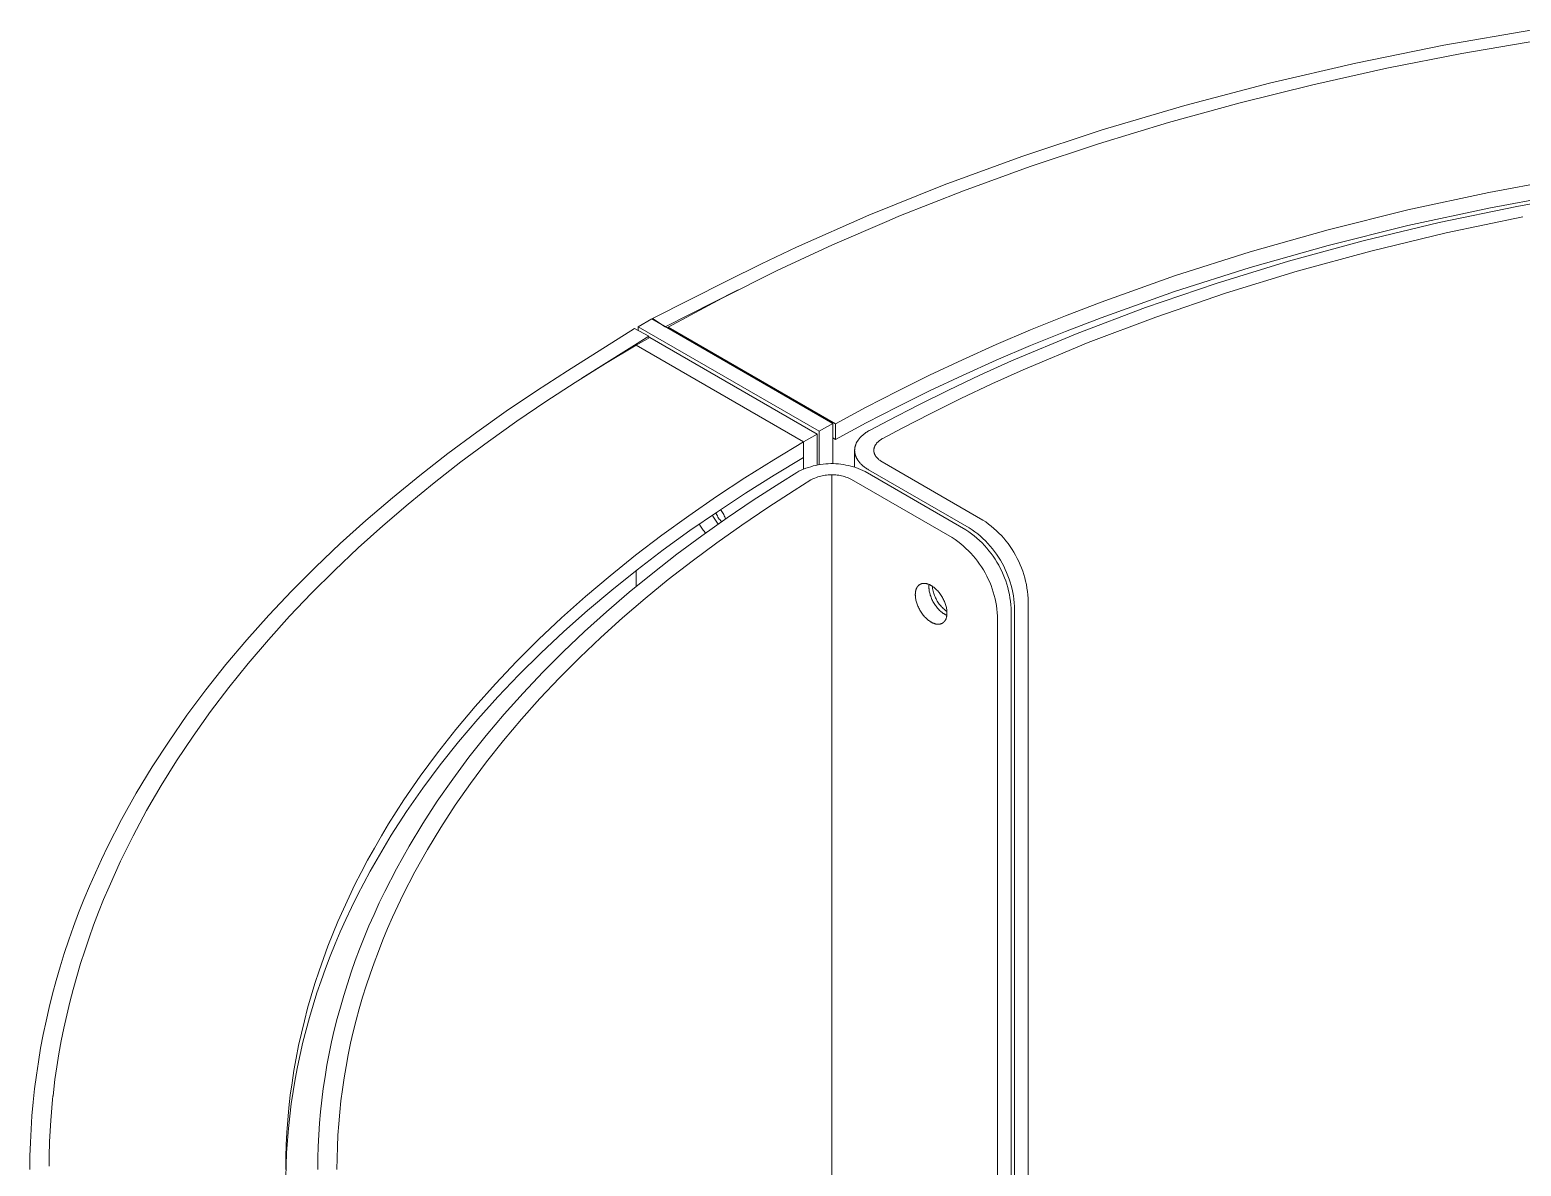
# Model space of a CAD drawing. Header units: inches. Extents: x -0.2 to 94.2, y 2.6 to 69.8.
# Drawn here: x 66.46 to 75.64, y 34.2 to 41.2 of the extents above; entities that cross this region are included whole.
import ezdxf

# ---------------------------------------------------------------- set-up
doc = ezdxf.new("R2010")
doc.units = ezdxf.units.IN
doc.layers.add('ZANO_R', color=7, linetype='Continuous', lineweight=0)

msp = doc.modelspace()

# ---------------------------------------------------------------- linework, layer by layer
at = {"layer": 'ZANO_R'}
for p, q in [((75.70925, 41.19525), (75.16108, 41.10019)), ((75.27333, 41.04941), (75.74013, 41.12943)), ((75.16108, 41.10019), (74.62041, 40.99074)), ((74.81161, 40.9588), (75.27333, 41.04941)), ((74.62041, 40.99074), (74.08892, 40.86721)), ((74.35605, 40.85777), (74.81161, 40.9588)), ((74.08892, 40.86721), (73.56823, 40.73001)), ((73.9077, 40.74653), (74.35605, 40.85777)), ((73.56823, 40.73001), (73.05991, 40.57961)), ((73.46757, 40.62537), (73.9077, 40.74653)), ((73.05991, 40.57961), (72.56544, 40.4166)), ((73.03665, 40.49458), (73.46757, 40.62537)), ((72.61587, 40.35453), (73.03665, 40.49458)), ((72.56544, 40.4166), (72.08616, 40.24159)), ((72.20609, 40.20561), (72.61587, 40.35453)), ((72.08616, 40.24159), (71.62335, 40.0553)), ((71.80813, 40.04824), (72.20609, 40.20561)), ((75.43988, 40.19511), (75.94777, 40.28912)), ((74.93988, 40.08689), (75.43988, 40.19511)), ((75.94777, 40.19268), (75.43988, 40.09867)), ((76.09581, 40.19553), (75.61147, 40.10886)), ((71.62335, 40.0553), (71.17812, 39.85847)), ((71.40065, 39.87329), (71.74742, 40.02306)), ((71.74742, 40.02306), (71.80813, 40.04824)), ((74.44955, 39.96483), (74.93988, 40.08689)), ((75.43988, 40.09867), (74.93988, 39.99046)), ((75.61147, 40.10886), (75.13418, 40.00907)), ((75.17698, 39.94551), (75.64907, 40.04421)), ((73.97058, 39.82936), (74.44955, 39.96483)), ((74.93988, 39.99046), (74.44955, 39.86839)), ((75.13418, 40.00907), (74.6655, 39.89647)), ((74.71342, 39.83414), (75.17698, 39.94551)), ((71.17812, 39.85847), (70.96241, 39.75635)), ((71.05825, 39.71375), (71.40065, 39.87329)), ((74.44955, 39.86839), (73.97058, 39.73293)), ((74.6655, 39.89647), (74.20699, 39.77145)), ((74.25991, 39.71049), (74.71342, 39.83414)), ((70.96241, 39.75635), (70.75146, 39.65189)), ((73.5046, 39.68104), (73.97058, 39.82936)), ((74.20699, 39.77145), (73.76008, 39.6345)), ((70.29266, 39.41959), (70.75146, 39.65189)), ((70.72051, 39.54459), (71.05825, 39.71375)), ((73.05312, 39.5205), (73.5046, 39.68104)), ((73.97058, 39.73293), (73.5046, 39.58461)), ((73.81788, 39.57503), (74.25991, 39.71049)), ((70.37054, 39.36832), (70.81937, 39.59558)), ((73.5046, 39.58461), (73.05312, 39.42406)), ((73.76008, 39.6345), (73.32615, 39.48614)), ((73.38868, 39.42829), (73.81788, 39.57503)), ((70.3877, 39.36593), (70.72051, 39.54459)), ((72.83326, 39.43586), (73.05312, 39.5205)), ((73.32615, 39.48614), (72.90646, 39.327)), ((70.20368, 39.36822), (70.2872, 39.41644)), ((70.2872, 39.41644), (71.40076, 38.77352)), ((70.29266, 39.41959), (70.37054, 39.36832)), ((70.29266, 39.41328), (70.29266, 39.41959)), ((72.61753, 39.34844), (72.83326, 39.43586)), ((73.05312, 39.42406), (72.83326, 39.33942)), ((72.97357, 39.27089), (73.38868, 39.42829)), ((70.18192, 39.35703), (69.76964, 39.09727)), ((69.85768, 39.05181), (70.269, 39.31096)), ((70.269, 39.31096), (70.18192, 39.35703)), ((70.27502, 39.30241), (70.19151, 39.25419)), ((70.20368, 39.36822), (70.20368, 39.34552)), ((71.31724, 38.7253), (70.20368, 39.36822)), ((70.269, 39.29893), (70.269, 39.31096)), ((71.30507, 38.70771), (70.27502, 39.30241)), ((70.3877, 39.36593), (71.41792, 38.77113)), ((70.3877, 39.35841), (70.3877, 39.36593)), ((72.40609, 39.25833), (72.61753, 39.34844)), ((72.90646, 39.327), (72.50217, 39.15775)), ((72.83326, 39.33942), (72.61753, 39.252)), ((70.0024, 39.14142), (70.19161, 39.25413)), ((70.19151, 39.25419), (70.19151, 39.25407)), ((71.22155, 38.65949), (70.19151, 39.25419)), ((72.19909, 39.16563), (72.40609, 39.25833)), ((72.61753, 39.252), (72.40609, 39.16189)), ((72.57369, 39.10348), (72.97357, 39.27089)), ((69.81674, 39.02589), (70.0024, 39.14142)), ((71.99665, 39.07045), (72.19909, 39.16563)), ((72.40609, 39.16189), (72.19909, 39.06919)), ((72.50217, 39.15775), (72.30612, 39.06955)), ((72.37978, 39.01625), (72.57369, 39.10348)), ((69.57885, 38.97428), (69.76964, 39.09727)), ((69.63482, 38.90758), (69.81674, 39.02589)), ((71.7989, 38.9729), (71.99665, 39.07045)), ((72.19909, 39.06919), (71.99665, 38.97401)), ((72.30612, 39.06955), (72.11429, 38.9791)), ((72.19004, 38.92678), (72.37978, 39.01625)), ((69.3922, 38.84832), (69.57885, 38.97428)), ((71.60595, 38.87309), (71.7989, 38.9729)), ((71.99665, 38.97401), (71.7989, 38.87646)), ((72.11429, 38.9791), (71.92679, 38.88649)), ((72.00459, 38.83519), (72.19004, 38.92678)), ((69.2099, 38.71944), (69.3922, 38.84832)), ((69.45681, 38.78656), (69.63482, 38.90758)), ((71.41792, 38.77113), (71.60595, 38.87309)), ((71.7989, 38.87646), (71.60595, 38.77665)), ((71.92679, 38.88649), (71.74373, 38.79183)), ((71.82352, 38.74155), (72.00459, 38.83519)), ((69.28289, 38.66288), (69.45681, 38.78656)), ((71.40076, 38.77352), (71.31724, 38.7253)), ((71.40076, 38.77352), (71.40076, 38.52613)), ((71.60595, 38.77665), (71.41792, 38.67469)), ((71.41792, 38.67469), (71.41792, 38.77113)), ((71.6305, 38.73193), (71.74373, 38.79183)), ((71.71029, 38.68165), (71.82352, 38.74155)), ((69.03214, 38.58773), (69.2099, 38.71944)), ((69.11322, 38.53662), (69.28289, 38.66288)), ((71.03924, 38.55041), (71.22166, 38.65943)), ((71.30507, 38.70771), (71.22155, 38.65949)), ((71.22166, 38.65943), (71.22155, 38.65949)), ((71.22166, 38.65943), (71.22166, 38.56299)), ((71.30507, 38.51807), (71.30507, 38.70771)), ((71.31724, 38.52016), (71.31724, 38.7253)), ((71.40076, 38.6846), (71.41792, 38.67469)), ((71.54158, 38.64071), (71.54089, 38.63863)), ((71.54232, 38.64279), (71.54158, 38.64071)), ((71.54311, 38.64487), (71.54232, 38.64279)), ((71.54394, 38.64695), (71.54311, 38.64487)), ((71.54482, 38.64902), (71.54394, 38.64695)), ((71.54575, 38.65109), (71.54482, 38.64902)), ((71.54672, 38.65315), (71.54575, 38.65109)), ((71.54774, 38.6552), (71.54672, 38.65315)), ((71.5488, 38.65725), (71.54774, 38.6552)), ((71.54991, 38.6593), (71.5488, 38.65725)), ((71.55107, 38.66134), (71.54991, 38.6593)), ((71.55227, 38.66337), (71.55107, 38.66134)), ((71.55352, 38.66539), (71.55227, 38.66337)), ((71.55482, 38.6674), (71.55352, 38.66539)), ((71.55616, 38.66941), (71.55482, 38.6674)), ((71.55897, 38.67339), (71.55616, 38.66941)), ((71.56195, 38.67733), (71.55897, 38.67339)), ((71.56512, 38.68123), (71.56195, 38.67733)), ((71.56845, 38.68507), (71.56512, 38.68123)), ((71.57195, 38.68886), (71.56845, 38.68507)), ((71.57561, 38.6926), (71.57195, 38.68886)), ((71.57943, 38.69628), (71.57561, 38.6926)), ((71.5834, 38.69989), (71.57943, 38.69628)), ((71.58753, 38.70344), (71.5834, 38.69989)), ((71.5918, 38.70691), (71.58753, 38.70344)), ((71.5962, 38.71032), (71.5918, 38.70691)), ((71.60075, 38.71365), (71.5962, 38.71032)), ((71.60542, 38.7169), (71.60075, 38.71365)), ((71.61021, 38.72007), (71.60542, 38.7169)), ((71.61512, 38.72316), (71.61021, 38.72007)), ((71.62015, 38.72617), (71.61512, 38.72316)), ((71.62527, 38.72909), (71.62015, 38.72617)), ((71.6305, 38.73193), (71.62527, 38.72909)), ((71.66307, 38.63968), (71.66378, 38.64089)), ((71.66378, 38.64089), (71.66452, 38.64209)), ((71.66452, 38.64209), (71.66529, 38.64329)), ((71.66529, 38.64329), (71.66609, 38.64448)), ((71.66609, 38.64448), (71.66776, 38.64685)), ((71.66776, 38.64685), (71.66954, 38.64919)), ((71.66954, 38.64919), (71.67142, 38.6515)), ((71.67142, 38.6515), (71.6734, 38.65379)), ((71.6734, 38.65379), (71.67548, 38.65605)), ((71.67548, 38.65605), (71.67766, 38.65827)), ((71.67766, 38.65827), (71.67993, 38.66045)), ((71.67993, 38.66045), (71.68229, 38.6626)), ((71.68229, 38.6626), (71.68474, 38.66471)), ((71.68474, 38.66471), (71.68728, 38.66678)), ((71.68728, 38.66678), (71.6899, 38.6688)), ((71.6899, 38.6688), (71.6926, 38.67078)), ((71.6926, 38.67078), (71.69538, 38.67272)), ((71.69538, 38.67272), (71.69823, 38.6746)), ((71.69823, 38.6746), (71.70115, 38.67644)), ((71.70115, 38.67644), (71.70414, 38.67823)), ((71.70414, 38.67823), (71.70719, 38.67996)), ((71.70719, 38.67996), (71.71029, 38.68165)), ((68.85912, 38.45326), (69.03214, 38.58773)), ((70.86059, 38.43841), (71.03924, 38.55041)), ((71.22166, 38.56299), (71.04104, 38.45507)), ((71.22155, 38.49337), (71.22155, 38.56292)), ((71.536, 38.60951), (71.53599, 38.60744)), ((71.53599, 38.60744), (71.53602, 38.60537)), ((71.53599, 38.60537), (71.53599, 38.50497)), ((71.53605, 38.61158), (71.536, 38.60951)), ((71.53602, 38.60537), (71.5361, 38.60328)), ((71.53616, 38.61365), (71.53605, 38.61158)), ((71.5361, 38.60328), (71.53622, 38.6012)), ((71.5363, 38.61572), (71.53616, 38.61365)), ((71.53622, 38.6012), (71.53638, 38.59911)), ((71.53649, 38.61779), (71.5363, 38.61572)), ((71.53638, 38.59911), (71.5366, 38.59702)), ((71.53672, 38.61987), (71.53649, 38.61779)), ((71.5366, 38.59702), (71.53686, 38.59493)), ((71.537, 38.62195), (71.53672, 38.61987)), ((71.53686, 38.59493), (71.53716, 38.59283)), ((71.53733, 38.62403), (71.537, 38.62195)), ((71.53716, 38.59283), (71.53751, 38.59073)), ((71.5377, 38.62612), (71.53733, 38.62403)), ((71.53751, 38.59073), (71.53791, 38.58863)), ((71.53811, 38.6282), (71.5377, 38.62612)), ((71.53791, 38.58863), (71.53835, 38.58653)), ((71.53857, 38.63029), (71.53811, 38.6282)), ((71.53835, 38.58653), (71.53884, 38.58444)), ((71.53908, 38.63237), (71.53857, 38.63029)), ((71.53884, 38.58444), (71.53937, 38.58234)), ((71.53964, 38.63446), (71.53908, 38.63237)), ((71.53937, 38.58234), (71.53996, 38.58024)), ((71.54024, 38.63655), (71.53964, 38.63446)), ((71.53996, 38.58024), (71.54058, 38.57814)), ((71.54089, 38.63863), (71.54024, 38.63655)), ((71.54058, 38.57814), (71.54126, 38.57605)), ((71.54126, 38.57605), (71.54198, 38.57396)), ((71.54198, 38.57396), (71.54275, 38.57187)), ((71.54275, 38.57187), (71.54357, 38.56979)), ((71.54357, 38.56979), (71.54443, 38.56771)), ((71.54443, 38.56771), (71.54534, 38.56563)), ((71.54534, 38.56563), (71.5463, 38.56356)), ((71.5463, 38.56356), (71.5473, 38.56149)), ((71.5473, 38.56149), (71.54835, 38.55944)), ((71.54835, 38.55944), (71.54944, 38.55738)), ((71.54944, 38.55738), (71.55058, 38.55534)), ((71.55058, 38.55534), (71.55177, 38.5533)), ((71.55177, 38.5533), (71.553, 38.55127)), ((71.553, 38.55127), (71.55428, 38.54925)), ((71.55428, 38.54925), (71.5556, 38.54724)), ((71.6541, 38.60886), (71.65414, 38.61009)), ((71.6541, 38.60763), (71.6541, 38.60886)), ((71.65412, 38.6064), (71.6541, 38.60763)), ((71.65416, 38.60516), (71.65412, 38.6064)), ((71.65414, 38.61009), (71.6542, 38.61132)), ((71.65423, 38.60392), (71.65416, 38.60516)), ((71.6542, 38.61132), (71.65428, 38.61255)), ((71.65433, 38.60268), (71.65423, 38.60392)), ((71.65428, 38.61255), (71.6544, 38.61379)), ((71.65446, 38.60144), (71.65433, 38.60268)), ((71.6544, 38.61379), (71.65453, 38.61502)), ((71.65461, 38.60019), (71.65446, 38.60144)), ((71.65453, 38.61502), (71.6547, 38.61626)), ((71.65479, 38.59894), (71.65461, 38.60019)), ((71.6547, 38.61626), (71.65489, 38.6175)), ((71.655, 38.5977), (71.65479, 38.59894)), ((71.65489, 38.6175), (71.65511, 38.61874)), ((71.65524, 38.59645), (71.655, 38.5977)), ((71.65511, 38.61874), (71.65536, 38.61998)), ((71.6555, 38.5952), (71.65524, 38.59645)), ((71.65536, 38.61998), (71.65564, 38.62122)), ((71.65579, 38.59395), (71.6555, 38.5952)), ((71.65564, 38.62122), (71.65594, 38.62246)), ((71.65611, 38.59271), (71.65579, 38.59395)), ((71.65594, 38.62246), (71.65627, 38.6237)), ((71.65646, 38.59146), (71.65611, 38.59271)), ((71.65627, 38.6237), (71.65663, 38.62494)), ((71.65683, 38.59021), (71.65646, 38.59146)), ((71.65663, 38.62494), (71.65701, 38.62618)), ((71.65723, 38.58897), (71.65683, 38.59021)), ((71.65701, 38.62618), (71.65742, 38.62742)), ((71.65766, 38.58772), (71.65723, 38.58897)), ((71.65742, 38.62742), (71.65786, 38.62865)), ((71.65812, 38.58648), (71.65766, 38.58772)), ((71.65786, 38.62865), (71.65833, 38.62989)), ((71.65861, 38.58524), (71.65812, 38.58648)), ((71.65833, 38.62989), (71.65883, 38.63112)), ((71.65912, 38.58401), (71.65861, 38.58524)), ((71.65883, 38.63112), (71.65935, 38.63235)), ((71.65966, 38.58277), (71.65912, 38.58401)), ((71.65935, 38.63235), (71.6599, 38.63358)), ((71.66023, 38.58154), (71.65966, 38.58277)), ((71.6599, 38.63358), (71.66048, 38.63481)), ((71.66082, 38.58031), (71.66023, 38.58154)), ((71.66048, 38.63481), (71.66108, 38.63603)), ((71.66145, 38.57909), (71.66082, 38.58031)), ((71.66108, 38.63603), (71.66172, 38.63725)), ((71.6621, 38.57787), (71.66145, 38.57909)), ((71.66172, 38.63725), (71.66238, 38.63847)), ((71.66278, 38.57665), (71.6621, 38.57787)), ((71.66238, 38.63847), (71.66307, 38.63968)), ((71.66348, 38.57544), (71.66278, 38.57665)), ((71.66421, 38.57423), (71.66348, 38.57544)), ((71.66497, 38.57303), (71.66421, 38.57423)), ((71.66576, 38.57184), (71.66497, 38.57303)), ((71.66657, 38.57065), (71.66576, 38.57184)), ((71.66827, 38.56829), (71.66657, 38.57065)), ((71.67008, 38.56595), (71.66827, 38.56829)), ((71.67199, 38.56365), (71.67008, 38.56595)), ((71.67399, 38.56137), (71.67199, 38.56365)), ((71.6761, 38.55913), (71.67399, 38.56137)), ((71.6783, 38.55693), (71.6761, 38.55913)), ((71.68059, 38.55476), (71.6783, 38.55693)), ((71.68297, 38.55263), (71.68059, 38.55476)), ((71.68543, 38.55054), (71.68297, 38.55263)), ((71.68798, 38.54849), (71.68543, 38.55054)), ((68.94797, 38.40784), (69.11322, 38.53662)), ((71.17961, 38.4716), (71.07585, 38.40623)), ((71.17961, 38.4716), (71.19348, 38.47881)), ((71.19348, 38.47881), (71.20759, 38.48553)), ((71.20759, 38.48553), (71.22193, 38.49176)), ((71.22193, 38.49176), (71.23647, 38.49749)), ((71.23647, 38.49749), (71.25121, 38.50271)), ((71.25121, 38.50271), (71.26611, 38.50742)), ((71.26611, 38.50742), (71.28117, 38.51162)), ((71.28117, 38.51162), (71.29636, 38.51529)), ((71.29636, 38.51529), (71.31167, 38.51844)), ((71.31167, 38.51844), (71.32709, 38.52105)), ((71.32709, 38.52105), (71.34258, 38.52313)), ((71.34258, 38.52313), (71.35813, 38.52468)), ((71.35813, 38.52468), (71.37373, 38.52568)), ((71.37284, 38.45709), (71.36359, 38.45617)), ((71.38211, 38.45769), (71.37284, 38.45709)), ((71.37373, 38.52568), (71.38936, 38.52615)), ((71.3914, 38.45797), (71.38211, 38.45769)), ((71.38936, 38.52615), (71.40499, 38.52608)), ((71.4007, 38.45792), (71.3914, 38.45797)), ((71.40999, 38.45756), (71.4007, 38.45792)), ((71.40499, 38.52608), (71.42061, 38.52546)), ((71.41925, 38.45687), (71.40999, 38.45756)), ((71.42061, 38.52546), (71.4362, 38.52431)), ((71.4362, 38.52431), (71.45174, 38.52262)), ((71.45174, 38.52262), (71.46721, 38.5204)), ((71.46721, 38.5204), (71.4826, 38.51764)), ((71.4826, 38.51764), (71.49788, 38.51435)), ((71.49788, 38.51435), (71.51304, 38.51053)), ((71.51304, 38.51053), (71.52805, 38.5062)), ((71.52805, 38.5062), (71.54291, 38.50135)), ((71.54291, 38.50135), (71.5576, 38.49599)), ((71.5556, 38.54724), (71.55696, 38.54524)), ((71.55696, 38.54524), (71.55983, 38.54127)), ((71.5576, 38.49599), (71.57209, 38.49012)), ((71.55983, 38.54127), (71.56286, 38.53734)), ((71.56286, 38.53734), (71.56607, 38.53347)), ((71.56607, 38.53347), (71.56945, 38.52964)), ((71.56945, 38.52964), (71.57299, 38.52587)), ((71.57209, 38.49012), (71.58636, 38.48376)), ((71.57299, 38.52587), (71.57668, 38.52216)), ((71.57668, 38.52216), (71.58054, 38.51852)), ((71.58054, 38.51852), (71.58454, 38.51493)), ((71.58454, 38.51493), (71.58869, 38.51142)), ((71.58636, 38.48376), (71.60041, 38.4769)), ((71.58869, 38.51142), (71.59297, 38.50798)), ((71.59297, 38.50798), (71.5974, 38.50461)), ((71.5974, 38.50461), (71.60195, 38.50132)), ((71.60041, 38.4769), (72.22039, 38.11896)), ((71.60195, 38.50132), (71.60662, 38.49811)), ((71.60662, 38.49811), (71.61141, 38.49498)), ((71.61141, 38.49498), (71.61631, 38.49193)), ((71.61631, 38.49193), (71.62132, 38.48897)), ((72.24129, 38.13103), (71.62132, 38.48897)), ((71.69061, 38.54649), (71.68798, 38.54849)), ((71.69332, 38.54453), (71.69061, 38.54649)), ((71.69609, 38.54263), (71.69332, 38.54453)), ((71.69894, 38.54076), (71.69609, 38.54263)), ((71.70186, 38.53895), (71.69894, 38.54076)), ((71.70483, 38.53719), (71.70186, 38.53895)), ((71.70483, 38.53719), (72.32481, 38.17925)), ((68.69102, 38.31612), (68.85912, 38.45326)), ((68.78731, 38.27662), (68.94797, 38.40784)), ((70.68592, 38.32349), (70.86059, 38.43841)), ((71.04104, 38.45507), (70.86411, 38.34423)), ((70.91189, 38.30054), (71.07585, 38.40623)), ((71.16293, 38.36016), (71.26669, 38.42553)), ((71.27494, 38.42982), (71.26669, 38.42553)), ((71.28333, 38.43381), (71.27494, 38.42982)), ((71.29185, 38.43752), (71.28333, 38.43381)), ((71.3005, 38.44092), (71.29185, 38.43752)), ((71.30926, 38.44403), (71.3005, 38.44092)), ((71.31812, 38.44683), (71.30926, 38.44403)), ((71.32708, 38.44933), (71.31812, 38.44683)), ((71.33611, 38.45151), (71.32708, 38.44933)), ((71.34521, 38.45338), (71.33611, 38.45151)), ((71.35438, 38.45493), (71.34521, 38.45338)), ((71.36359, 38.45617), (71.35438, 38.45493)), ((71.42849, 38.45587), (71.41925, 38.45687)), ((71.43769, 38.45455), (71.42849, 38.45587)), ((71.44684, 38.45291), (71.43769, 38.45455)), ((71.45593, 38.45095), (71.44684, 38.45291)), ((71.46494, 38.44868), (71.45593, 38.45095)), ((71.47387, 38.4461), (71.46494, 38.44868)), ((71.48271, 38.44322), (71.47387, 38.4461)), ((71.49144, 38.44003), (71.48271, 38.44322)), ((71.50005, 38.43654), (71.49144, 38.44003)), ((71.50854, 38.43276), (71.50005, 38.43654)), ((71.5169, 38.42869), (71.50854, 38.43276)), ((72.13687, 38.07075), (71.5169, 38.42869)), ((68.52801, 38.17638), (68.69102, 38.31612)), ((68.63139, 38.14304), (68.78731, 38.27662)), ((70.51544, 38.20573), (70.68592, 38.32349)), ((70.86411, 38.34423), (70.69108, 38.23053)), ((70.75149, 38.19229), (70.91189, 38.30054)), ((71.00076, 38.25562), (71.16293, 38.36016)), ((70.34933, 38.0852), (70.51544, 38.20573)), ((70.69108, 38.23053), (70.52214, 38.11404)), ((70.59482, 38.08153), (70.75149, 38.19229)), ((70.66045, 38.20982), (70.66367, 38.20315)), ((70.66367, 38.20315), (70.66709, 38.19658)), ((70.66709, 38.19658), (70.67073, 38.19013)), ((70.67073, 38.19013), (70.67456, 38.18379)), ((70.67456, 38.18379), (70.67859, 38.17758)), ((70.6842, 38.21711), (70.68105, 38.22377)), ((70.68756, 38.21055), (70.6842, 38.21711)), ((70.69112, 38.2041), (70.68756, 38.21055)), ((70.69488, 38.19777), (70.69112, 38.2041)), ((70.69884, 38.19156), (70.69488, 38.19777)), ((70.70299, 38.18547), (70.69884, 38.19156)), ((70.70732, 38.17952), (70.70299, 38.18547)), ((70.71064, 38.24366), (70.71488, 38.23766)), ((70.71488, 38.23766), (70.71893, 38.23153)), ((70.71893, 38.23153), (70.72279, 38.22528)), ((70.72279, 38.22528), (70.72645, 38.21891)), ((70.72645, 38.21891), (70.72992, 38.21243)), ((70.72992, 38.21243), (70.73318, 38.20584)), ((70.73318, 38.20584), (70.73623, 38.19916)), ((70.73623, 38.19916), (70.73907, 38.19238)), ((70.73907, 38.19238), (70.7417, 38.18552)), ((70.8421, 38.14855), (71.00076, 38.25562)), ((68.37027, 38.03416), (68.52801, 38.17638)), ((68.48036, 38.00719), (68.63139, 38.14304)), ((70.52214, 38.11404), (70.3575, 37.99483)), ((70.58375, 38.14803), (70.58025, 38.15475)), ((70.58747, 38.14144), (70.58375, 38.14803)), ((70.59141, 38.13497), (70.58747, 38.14144)), ((70.59556, 38.12863), (70.59141, 38.13497)), ((70.59991, 38.12243), (70.59556, 38.12863)), ((70.60446, 38.11638), (70.59991, 38.12243)), ((70.60921, 38.11048), (70.60446, 38.11638)), ((70.61415, 38.10474), (70.60921, 38.11048)), ((70.61927, 38.09917), (70.61415, 38.10474)), ((70.67859, 38.17758), (70.68282, 38.1715)), ((70.68282, 38.1715), (70.68724, 38.16555)), ((70.68715, 38.03901), (70.8421, 38.14855)), ((70.68724, 38.16555), (70.69184, 38.15975)), ((70.69184, 38.15975), (70.69663, 38.15409)), ((70.71185, 38.1737), (70.70732, 38.17952)), ((70.71655, 38.16803), (70.71185, 38.1737)), ((72.2381, 38.10697), (72.22039, 38.11896)), ((72.2554, 38.09436), (72.2381, 38.10697)), ((72.24129, 38.13103), (72.25901, 38.11904)), ((72.27224, 38.08117), (72.2554, 38.09436)), ((72.25901, 38.11904), (72.2763, 38.10643)), ((72.2763, 38.10643), (72.29314, 38.09323)), ((72.29314, 38.09323), (72.30952, 38.07946)), ((72.32481, 38.17925), (72.34252, 38.16726)), ((72.34252, 38.16726), (72.35982, 38.15465)), ((72.35982, 38.15465), (72.37666, 38.14145)), ((72.37666, 38.14145), (72.39303, 38.12768)), ((72.39303, 38.12768), (72.40892, 38.11334)), ((72.40892, 38.11334), (72.42429, 38.09846)), ((72.42429, 38.09846), (72.43914, 38.08305)), ((68.21797, 37.88954), (68.37027, 38.03416)), ((68.33437, 37.86916), (68.48036, 38.00719)), ((70.18781, 37.96197), (70.34933, 38.0852)), ((70.44206, 37.96835), (70.59482, 38.08153)), ((70.53606, 37.92705), (70.68715, 38.03901)), ((72.15459, 38.05875), (72.13687, 38.07075)), ((72.17188, 38.04615), (72.15459, 38.05875)), ((72.18872, 38.03295), (72.17188, 38.04615)), ((72.2051, 38.01917), (72.18872, 38.03295)), ((72.22098, 38.00483), (72.2051, 38.01917)), ((72.23636, 37.98995), (72.22098, 38.00483)), ((72.28861, 38.06739), (72.27224, 38.08117)), ((72.3045, 38.05305), (72.28861, 38.06739)), ((72.31987, 38.03817), (72.3045, 38.05305)), ((72.30952, 38.07946), (72.3254, 38.06512)), ((72.33472, 38.02277), (72.31987, 38.03817)), ((72.3254, 38.06512), (72.34078, 38.05024)), ((72.34903, 38.00685), (72.33472, 38.02277)), ((72.34078, 38.05024), (72.35563, 38.03484)), ((72.36277, 37.99045), (72.34903, 38.00685)), ((72.35563, 38.03484), (72.36993, 38.01892)), ((72.36993, 38.01892), (72.38368, 38.00252)), ((72.38368, 38.00252), (72.39684, 37.98565)), ((72.43914, 38.08305), (72.45345, 38.06714)), ((72.45345, 38.06714), (72.46719, 38.05074)), ((72.46719, 38.05074), (72.48036, 38.03387)), ((72.48036, 38.03387), (72.49293, 38.01656)), ((72.49293, 38.01656), (72.50489, 37.99881)), ((72.50489, 37.99881), (72.51623, 37.98066)), ((70.03105, 37.83613), (70.18781, 37.96197)), ((70.3575, 37.99483), (70.19733, 37.87297)), ((70.29337, 37.85278), (70.44206, 37.96835)), ((70.38899, 37.81275), (70.53606, 37.92705)), ((72.25121, 37.97455), (72.23636, 37.98995)), ((72.26551, 37.95864), (72.25121, 37.97455)), ((72.27926, 37.94223), (72.26551, 37.95864)), ((72.29242, 37.92537), (72.27926, 37.94223)), ((72.30499, 37.90805), (72.29242, 37.92537)), ((72.31695, 37.89031), (72.30499, 37.90805)), ((72.37594, 37.97358), (72.36277, 37.99045)), ((72.38851, 37.95627), (72.37594, 37.97358)), ((72.40047, 37.93853), (72.38851, 37.95627)), ((72.39684, 37.98565), (72.40941, 37.96834)), ((72.41181, 37.92038), (72.40047, 37.93853)), ((72.40941, 37.96834), (72.42137, 37.95059)), ((72.42251, 37.90185), (72.41181, 37.92038)), ((72.42137, 37.95059), (72.43271, 37.93245)), ((72.43271, 37.93245), (72.44341, 37.91392)), ((72.44341, 37.91392), (72.45346, 37.89502)), ((72.51623, 37.98066), (72.52693, 37.96213)), ((72.52693, 37.96213), (72.53697, 37.94324)), ((72.53697, 37.94324), (72.54636, 37.92401)), ((72.54636, 37.92401), (72.55507, 37.90447)), ((68.07126, 37.74263), (68.21797, 37.88954)), ((68.19355, 37.72903), (68.33437, 37.86916)), ((69.87925, 37.70778), (70.03105, 37.83613)), ((70.19733, 37.87297), (70.04182, 37.74855)), ((70.14891, 37.73492), (70.29337, 37.85278)), ((70.19151, 37.86842), (70.19151, 37.77028)), ((72.32829, 37.87216), (72.31695, 37.89031)), ((72.33899, 37.85363), (72.32829, 37.87216)), ((72.34904, 37.83474), (72.33899, 37.85363)), ((72.35842, 37.81551), (72.34904, 37.83474)), ((72.36713, 37.79596), (72.35842, 37.81551)), ((72.43255, 37.88296), (72.42251, 37.90185)), ((72.44194, 37.86373), (72.43255, 37.88296)), ((72.45065, 37.84418), (72.44194, 37.86373)), ((72.45868, 37.82435), (72.45065, 37.84418)), ((72.45346, 37.89502), (72.46284, 37.87579)), ((72.46601, 37.80424), (72.45868, 37.82435)), ((72.46284, 37.87579), (72.47155, 37.85625)), ((72.47155, 37.85625), (72.47958, 37.83641)), ((72.47958, 37.83641), (72.48691, 37.81631)), ((72.48691, 37.81631), (72.49354, 37.79597)), ((72.55507, 37.90447), (72.5631, 37.88463)), ((72.5631, 37.88463), (72.57043, 37.86453)), ((72.57043, 37.86453), (72.57706, 37.84418)), ((72.57706, 37.84418), (72.58297, 37.82362)), ((72.58297, 37.82362), (72.58817, 37.80286)), ((67.9303, 37.59355), (68.07126, 37.74263)), ((68.05804, 37.58692), (68.19355, 37.72903)), ((70.04182, 37.74855), (69.89115, 37.62165)), ((70.00882, 37.61484), (70.14891, 37.73492)), ((70.2461, 37.69618), (70.38899, 37.81275)), ((71.90945, 37.72236), (71.90952, 37.72483)), ((71.90952, 37.72483), (71.90965, 37.7273)), ((71.90965, 37.7273), (71.90982, 37.72975)), ((71.90982, 37.72975), (71.91005, 37.7322)), ((71.91005, 37.7322), (71.91033, 37.73462)), ((71.91033, 37.73462), (71.91066, 37.73702)), ((71.91066, 37.73702), (71.91105, 37.73941)), ((71.91105, 37.73941), (71.9115, 37.74176)), ((71.9115, 37.74176), (71.91201, 37.74409)), ((71.91201, 37.74409), (71.91257, 37.74639)), ((71.91257, 37.74639), (71.91319, 37.74866)), ((71.91319, 37.74866), (71.91387, 37.75089)), ((71.91387, 37.75089), (71.91461, 37.75308)), ((71.91461, 37.75308), (71.91541, 37.75523)), ((71.91541, 37.75523), (71.91627, 37.75734)), ((71.91627, 37.75734), (71.91719, 37.7594)), ((71.91719, 37.7594), (71.91817, 37.7614)), ((71.91817, 37.7614), (71.91868, 37.76239)), ((71.91868, 37.76239), (71.91921, 37.76336)), ((71.91921, 37.76336), (71.91975, 37.76432)), ((71.91975, 37.76432), (71.92031, 37.76526)), ((71.92031, 37.76526), (71.92089, 37.76619)), ((71.92089, 37.76619), (71.92147, 37.76711)), ((71.92147, 37.76711), (71.92208, 37.76801)), ((71.92208, 37.76801), (71.92269, 37.76889)), ((71.92269, 37.76889), (71.92333, 37.76976)), ((71.92333, 37.76976), (71.92397, 37.77061)), ((71.92397, 37.77061), (71.92463, 37.77145)), ((71.92463, 37.77145), (71.92531, 37.77227)), ((71.92531, 37.77227), (71.926, 37.77307)), ((71.926, 37.77307), (71.9267, 37.77386)), ((71.9267, 37.77386), (71.92742, 37.77463)), ((71.92742, 37.77463), (71.92815, 37.77538)), ((71.92815, 37.77538), (71.9289, 37.77611)), ((71.9289, 37.77611), (71.92966, 37.77683)), ((71.92966, 37.77683), (71.93043, 37.77753)), ((71.93043, 37.77753), (71.93122, 37.77821)), ((71.93122, 37.77821), (71.93202, 37.77887)), ((71.93202, 37.77887), (71.93283, 37.77951)), ((71.93283, 37.77951), (71.93366, 37.78013)), ((71.93366, 37.78013), (71.93449, 37.78073)), ((71.93449, 37.78073), (71.93534, 37.78132)), ((71.93534, 37.78132), (71.93621, 37.78188)), ((71.93621, 37.78188), (71.93708, 37.78243)), ((71.93708, 37.78243), (71.93797, 37.78295)), ((71.93797, 37.78295), (71.93886, 37.78346)), ((71.93886, 37.78346), (71.93977, 37.78394)), ((71.93977, 37.78394), (71.94069, 37.78441)), ((71.94069, 37.78441), (71.94162, 37.78485)), ((71.94162, 37.78485), (71.94256, 37.78527)), ((71.94256, 37.78527), (71.94352, 37.78568)), ((71.94352, 37.78568), (71.94448, 37.78606)), ((71.94448, 37.78606), (71.94545, 37.78642)), ((71.94545, 37.78642), (71.94643, 37.78676)), ((71.94643, 37.78676), (71.94742, 37.78708)), ((71.94742, 37.78708), (71.94842, 37.78738)), ((71.94842, 37.78738), (71.94943, 37.78766)), ((71.94943, 37.78766), (71.95045, 37.78792)), ((71.95045, 37.78792), (71.95147, 37.78816)), ((71.95147, 37.78816), (71.95251, 37.78838)), ((71.95251, 37.78838), (71.95355, 37.78857)), ((71.95355, 37.78857), (71.95459, 37.78875)), ((71.95459, 37.78875), (71.95565, 37.7889)), ((71.95565, 37.7889), (71.95671, 37.78903)), ((71.95671, 37.78903), (71.95778, 37.78915)), ((71.95778, 37.78915), (71.95885, 37.78924)), ((71.95885, 37.78924), (71.95993, 37.78931)), ((71.95993, 37.78931), (71.96102, 37.78936)), ((71.96102, 37.78936), (71.96211, 37.7894)), ((71.96211, 37.7894), (71.96321, 37.78941)), ((71.96321, 37.78941), (71.96431, 37.7894)), ((71.96431, 37.7894), (71.96542, 37.78937)), ((71.96542, 37.78937), (71.96652, 37.78932)), ((71.96652, 37.78932), (71.96876, 37.78917)), ((71.96876, 37.78917), (71.971, 37.78894)), ((71.971, 37.78894), (71.97325, 37.78863)), ((71.97325, 37.78863), (71.97551, 37.78824)), ((71.97551, 37.78824), (71.97778, 37.78779)), ((71.97778, 37.78779), (71.98005, 37.78726)), ((71.98005, 37.78726), (71.98233, 37.78667)), ((71.98233, 37.78667), (71.9846, 37.78601)), ((71.9846, 37.78601), (71.98687, 37.78528)), ((71.98687, 37.78528), (71.98913, 37.78449)), ((71.98913, 37.78449), (71.99139, 37.78363)), ((71.99139, 37.78363), (71.99364, 37.78272)), ((71.99294, 37.76809), (71.99299, 37.77174)), ((71.99294, 37.76809), (71.99297, 37.76558)), ((71.99297, 37.76558), (71.99304, 37.76302)), ((71.99299, 37.77174), (71.99316, 37.77538)), ((71.99304, 37.76302), (71.99316, 37.76041)), ((71.99316, 37.77538), (71.99343, 37.77902)), ((71.99316, 37.76041), (71.99334, 37.75775)), ((71.99334, 37.75775), (71.99357, 37.75505)), ((71.99343, 37.77902), (71.99382, 37.78265)), ((71.99357, 37.75505), (71.99385, 37.7523)), ((71.99364, 37.78272), (71.99588, 37.78175)), ((71.99385, 37.7523), (71.99418, 37.74951)), ((71.99418, 37.74951), (71.99457, 37.74668)), ((71.99457, 37.74668), (71.99552, 37.74089)), ((71.99552, 37.74089), (71.99671, 37.73496)), ((71.99588, 37.78175), (71.99811, 37.78073)), ((71.99671, 37.73496), (71.99813, 37.7289)), ((71.99811, 37.78073), (72.00032, 37.77965)), ((71.99813, 37.7289), (71.99979, 37.72273)), ((71.99979, 37.72273), (72.00169, 37.71646)), ((72.00032, 37.77965), (72.00252, 37.77852)), ((72.00252, 37.77852), (72.0047, 37.77735)), ((72.0047, 37.77735), (72.00686, 37.77613)), ((72.00686, 37.77613), (72.00903, 37.77485)), ((72.00903, 37.77485), (72.01121, 37.77351)), ((72.01121, 37.77351), (72.01341, 37.7721)), ((72.01341, 37.7721), (72.01562, 37.77062)), ((72.01499, 37.76427), (72.01412, 37.77163)), ((72.01611, 37.75694), (72.01499, 37.76427)), ((72.01562, 37.77062), (72.01785, 37.76907)), ((72.01748, 37.74966), (72.01611, 37.75694)), ((72.0191, 37.74243), (72.01748, 37.74966)), ((72.01785, 37.76907), (72.02009, 37.76745)), ((72.02096, 37.73525), (72.0191, 37.74243)), ((72.02009, 37.76745), (72.02234, 37.76577)), ((72.02305, 37.72814), (72.02096, 37.73525)), ((72.02234, 37.76577), (72.02459, 37.76401)), ((72.02539, 37.72111), (72.02305, 37.72814)), ((72.02459, 37.76401), (72.02913, 37.7603)), ((72.02913, 37.7603), (72.03367, 37.75631)), ((72.03367, 37.75631), (72.03821, 37.75204)), ((72.03821, 37.75204), (72.04273, 37.74752)), ((72.04273, 37.74752), (72.0472, 37.74274)), ((72.0472, 37.74274), (72.05162, 37.73772)), ((72.05162, 37.73772), (72.05595, 37.73247)), ((72.05595, 37.73247), (72.06018, 37.727)), ((72.06018, 37.727), (72.0643, 37.72134)), ((72.37516, 37.77613), (72.36713, 37.79596)), ((72.38249, 37.75602), (72.37516, 37.77613)), ((72.38912, 37.73568), (72.38249, 37.75602)), ((72.39504, 37.71511), (72.38912, 37.73568)), ((72.47264, 37.7839), (72.46601, 37.80424)), ((72.47855, 37.76333), (72.47264, 37.7839)), ((72.48375, 37.74258), (72.47855, 37.76333)), ((72.48823, 37.72165), (72.48375, 37.74258)), ((72.49354, 37.79597), (72.49946, 37.7754)), ((72.49946, 37.7754), (72.50465, 37.75464)), ((72.50465, 37.75464), (72.50913, 37.73372)), ((72.50913, 37.73372), (72.51287, 37.71265)), ((72.58817, 37.80286), (72.59264, 37.78194)), ((72.59264, 37.78194), (72.59639, 37.76087)), ((72.59639, 37.76087), (72.5994, 37.73969)), ((72.5994, 37.73969), (72.60167, 37.71841)), ((69.73257, 37.577), (69.87925, 37.70778)), ((70.10754, 37.57741), (70.2461, 37.69618)), ((71.90943, 37.71987), (71.90945, 37.72236)), ((71.90945, 37.71736), (71.90943, 37.71987)), ((71.90952, 37.7148), (71.90945, 37.71736)), ((71.90965, 37.71219), (71.90952, 37.7148)), ((71.90982, 37.70954), (71.90965, 37.71219)), ((71.91005, 37.70683), (71.90982, 37.70954)), ((71.91033, 37.70409), (71.91005, 37.70683)), ((71.91066, 37.70129), (71.91033, 37.70409)), ((71.91105, 37.69846), (71.91066, 37.70129)), ((71.91201, 37.69268), (71.91105, 37.69846)), ((71.91319, 37.68674), (71.91201, 37.69268)), ((71.91461, 37.68068), (71.91319, 37.68674)), ((71.91627, 37.67451), (71.91461, 37.68068)), ((71.91817, 37.66824), (71.91627, 37.67451)), ((71.92031, 37.66191), (71.91817, 37.66824)), ((71.92269, 37.65553), (71.92031, 37.66191)), ((71.92531, 37.64914), (71.92269, 37.65553)), ((71.92815, 37.64274), (71.92531, 37.64914)), ((71.93122, 37.63638), (71.92815, 37.64274)), ((71.93449, 37.63007), (71.93122, 37.63638)), ((72.00169, 37.71646), (72.00383, 37.71013)), ((72.00383, 37.71013), (72.00621, 37.70375)), ((72.00621, 37.70375), (72.00883, 37.69735)), ((72.00883, 37.69735), (72.01167, 37.69096)), ((72.01167, 37.69096), (72.01474, 37.68459)), ((72.01474, 37.68459), (72.01801, 37.67829)), ((72.01801, 37.67829), (72.02148, 37.67206)), ((72.02148, 37.67206), (72.02514, 37.66594)), ((72.02514, 37.66594), (72.02897, 37.65995)), ((72.02797, 37.71416), (72.02539, 37.72111)), ((72.03077, 37.7073), (72.02797, 37.71416)), ((72.02897, 37.65995), (72.03295, 37.65411)), ((72.03381, 37.70054), (72.03077, 37.7073)), ((72.03295, 37.65411), (72.03706, 37.64845)), ((72.03707, 37.69389), (72.03381, 37.70054)), ((72.03706, 37.64845), (72.0413, 37.64298)), ((72.04056, 37.68735), (72.03707, 37.69389)), ((72.04427, 37.68093), (72.04056, 37.68735)), ((72.0413, 37.64298), (72.04563, 37.63773)), ((72.04819, 37.67464), (72.04427, 37.68093)), ((72.04563, 37.63773), (72.05004, 37.63271)), ((72.05232, 37.66849), (72.04819, 37.67464)), ((72.05004, 37.63271), (72.05452, 37.62793)), ((72.05665, 37.66248), (72.05232, 37.66849)), ((72.06119, 37.65662), (72.05665, 37.66248)), ((72.06592, 37.65092), (72.06119, 37.65662)), ((72.0643, 37.72134), (72.06828, 37.71551)), ((72.07084, 37.64537), (72.06592, 37.65092)), ((72.06828, 37.71551), (72.07211, 37.70952)), ((72.07595, 37.64), (72.07084, 37.64537)), ((72.07211, 37.70952), (72.07576, 37.7034)), ((72.07576, 37.7034), (72.07923, 37.69717)), ((72.08123, 37.63481), (72.07595, 37.64)), ((72.07923, 37.69717), (72.08251, 37.69086)), ((72.08669, 37.62979), (72.08123, 37.63481)), ((72.08251, 37.69086), (72.08557, 37.68449)), ((72.08557, 37.68449), (72.08842, 37.6781)), ((72.08842, 37.6781), (72.09103, 37.6717)), ((72.09103, 37.6717), (72.09342, 37.66532)), ((72.09342, 37.66532), (72.09556, 37.65899)), ((72.09556, 37.65899), (72.09746, 37.65273)), ((72.09746, 37.65273), (72.09912, 37.64655)), ((72.09912, 37.64655), (72.10054, 37.64049)), ((72.10054, 37.64049), (72.10172, 37.63456)), ((72.10172, 37.63456), (72.10267, 37.62877)), ((72.40023, 37.69436), (72.39504, 37.71511)), ((72.40471, 37.67343), (72.40023, 37.69436)), ((72.40845, 37.65237), (72.40471, 37.67343)), ((72.41146, 37.63118), (72.40845, 37.65237)), ((72.41373, 37.6099), (72.41146, 37.63118)), ((72.49197, 37.70058), (72.48823, 37.72165)), ((72.49498, 37.6794), (72.49197, 37.70058)), ((72.49725, 37.65812), (72.49498, 37.6794)), ((72.49878, 37.63678), (72.49725, 37.65812)), ((72.49878, 30.21986), (72.49878, 37.63678)), ((72.51287, 37.71265), (72.51588, 37.69147)), ((72.51588, 37.69147), (72.51815, 37.67019)), ((72.51815, 37.67019), (72.51968, 37.64885)), ((72.51968, 37.64885), (72.51968, 30.20777)), ((72.60167, 37.71841), (72.6032, 37.69706)), ((72.6032, 37.69706), (72.6032, 30.02997)), ((67.79523, 37.44239), (67.9303, 37.59355)), ((67.92796, 37.44291), (68.05804, 37.58692)), ((69.59119, 37.44391), (69.73257, 37.577)), ((69.89115, 37.62165), (69.7455, 37.49238)), ((69.87327, 37.49262), (70.00882, 37.61484)), ((69.97347, 37.45652), (70.10754, 37.57741)), ((71.93797, 37.62384), (71.93449, 37.63007)), ((71.94162, 37.61772), (71.93797, 37.62384)), ((71.94545, 37.61173), (71.94162, 37.61772)), ((71.94943, 37.60589), (71.94545, 37.61173)), ((71.95355, 37.60023), (71.94943, 37.60589)), ((71.95778, 37.59477), (71.95355, 37.60023)), ((71.96211, 37.58951), (71.95778, 37.59477)), ((71.96652, 37.58449), (71.96211, 37.58951)), ((71.971, 37.57971), (71.96652, 37.58449)), ((71.97551, 37.57519), (71.971, 37.57971)), ((71.98005, 37.57093), (71.97551, 37.57519)), ((71.9846, 37.56694), (71.98005, 37.57093)), ((71.98913, 37.56322), (71.9846, 37.56694)), ((71.99139, 37.56147), (71.98913, 37.56322)), ((71.99364, 37.55978), (71.99139, 37.56147)), ((71.99588, 37.55817), (71.99364, 37.55978)), ((71.99811, 37.55662), (71.99588, 37.55817)), ((72.00032, 37.55514), (71.99811, 37.55662)), ((72.00252, 37.55373), (72.00032, 37.55514)), ((72.0047, 37.55238), (72.00252, 37.55373)), ((72.00686, 37.55111), (72.0047, 37.55238)), ((72.00903, 37.54989), (72.00686, 37.55111)), ((72.01121, 37.54871), (72.00903, 37.54989)), ((72.01341, 37.54758), (72.01121, 37.54871)), ((72.01562, 37.54651), (72.01341, 37.54758)), ((72.01785, 37.54548), (72.01562, 37.54651)), ((72.02009, 37.54451), (72.01785, 37.54548)), ((72.02234, 37.5436), (72.02009, 37.54451)), ((72.02459, 37.54275), (72.02234, 37.5436)), ((72.02686, 37.54196), (72.02459, 37.54275)), ((72.02913, 37.54123), (72.02686, 37.54196)), ((72.0314, 37.54057), (72.02913, 37.54123)), ((72.03367, 37.53997), (72.0314, 37.54057)), ((72.03595, 37.53945), (72.03367, 37.53997)), ((72.03821, 37.53899), (72.03595, 37.53945)), ((72.05452, 37.62793), (72.05903, 37.62341)), ((72.05903, 37.62341), (72.06357, 37.61915)), ((72.06328, 37.53931), (72.06226, 37.53908)), ((72.0643, 37.53957), (72.06328, 37.53931)), ((72.06357, 37.61915), (72.06812, 37.61516)), ((72.06531, 37.53985), (72.0643, 37.53957)), ((72.06631, 37.54015), (72.06531, 37.53985)), ((72.0673, 37.54047), (72.06631, 37.54015)), ((72.06828, 37.54081), (72.0673, 37.54047)), ((72.06812, 37.61516), (72.07265, 37.61144)), ((72.06925, 37.54117), (72.06828, 37.54081)), ((72.07021, 37.54156), (72.06925, 37.54117)), ((72.07116, 37.54196), (72.07021, 37.54156)), ((72.07211, 37.54238), (72.07116, 37.54196)), ((72.07304, 37.54283), (72.07211, 37.54238)), ((72.07265, 37.61144), (72.07491, 37.60969)), ((72.07396, 37.54329), (72.07304, 37.54283)), ((72.07486, 37.54378), (72.07396, 37.54329)), ((72.07576, 37.54428), (72.07486, 37.54378)), ((72.07491, 37.60969), (72.07716, 37.608)), ((72.07665, 37.54481), (72.07576, 37.54428)), ((72.07752, 37.54535), (72.07665, 37.54481)), ((72.07716, 37.608), (72.0794, 37.60638)), ((72.07838, 37.54592), (72.07752, 37.54535)), ((72.07923, 37.5465), (72.07838, 37.54592)), ((72.08007, 37.5471), (72.07923, 37.5465)), ((72.0794, 37.60638), (72.08163, 37.60484)), ((72.0809, 37.54773), (72.08007, 37.5471)), ((72.08171, 37.54837), (72.0809, 37.54773)), ((72.08163, 37.60484), (72.08384, 37.60336)), ((72.08251, 37.54903), (72.08171, 37.54837)), ((72.0833, 37.54971), (72.08251, 37.54903)), ((72.08407, 37.55041), (72.0833, 37.54971)), ((72.08384, 37.60336), (72.08604, 37.60195)), ((72.08483, 37.55112), (72.08407, 37.55041)), ((72.08557, 37.55186), (72.08483, 37.55112)), ((72.08631, 37.55261), (72.08557, 37.55186)), ((72.08604, 37.60195), (72.08822, 37.6006)), ((72.08702, 37.55338), (72.08631, 37.55261)), ((72.09231, 37.62497), (72.08669, 37.62979)), ((72.08773, 37.55416), (72.08702, 37.55338)), ((72.08842, 37.55497), (72.08773, 37.55416)), ((72.08822, 37.6006), (72.09038, 37.59933)), ((72.08909, 37.55579), (72.08842, 37.55497)), ((72.08976, 37.55662), (72.08909, 37.55579)), ((72.0904, 37.55748), (72.08976, 37.55662)), ((72.09038, 37.59933), (72.09356, 37.59755)), ((72.09103, 37.55834), (72.0904, 37.55748)), ((72.09165, 37.55923), (72.09103, 37.55834)), ((72.09225, 37.56013), (72.09165, 37.55923)), ((72.09284, 37.56104), (72.09225, 37.56013)), ((72.09809, 37.62033), (72.09231, 37.62497)), ((72.09342, 37.56197), (72.09284, 37.56104)), ((72.09397, 37.56292), (72.09342, 37.56197)), ((72.09356, 37.59755), (72.0968, 37.59586)), ((72.09452, 37.56387), (72.09397, 37.56292)), ((72.09505, 37.56484), (72.09452, 37.56387)), ((72.09556, 37.56583), (72.09505, 37.56484)), ((72.09654, 37.56784), (72.09556, 37.56583)), ((72.09746, 37.5699), (72.09654, 37.56784)), ((72.0968, 37.59586), (72.10009, 37.59428)), ((72.09832, 37.572), (72.09746, 37.5699)), ((72.10403, 37.61589), (72.09809, 37.62033)), ((72.09912, 37.57415), (72.09832, 37.572)), ((72.09986, 37.57635), (72.09912, 37.57415)), ((72.10054, 37.57858), (72.09986, 37.57635)), ((72.10009, 37.59428), (72.10342, 37.59281)), ((72.10116, 37.58084), (72.10054, 37.57858)), ((72.10172, 37.58314), (72.10116, 37.58084)), ((72.10223, 37.58547), (72.10172, 37.58314)), ((72.10267, 37.58783), (72.10223, 37.58547)), ((72.10267, 37.62877), (72.10306, 37.62594)), ((72.10306, 37.59021), (72.10267, 37.58783)), ((72.10306, 37.62594), (72.1034, 37.62315)), ((72.1034, 37.59262), (72.10306, 37.59021)), ((72.1034, 37.62315), (72.10368, 37.6204)), ((72.10368, 37.59504), (72.1034, 37.59262)), ((72.10368, 37.6204), (72.10391, 37.6177)), ((72.10391, 37.59748), (72.10368, 37.59504)), ((72.10391, 37.6177), (72.10408, 37.61504)), ((72.10408, 37.59994), (72.10391, 37.59748)), ((72.10408, 37.61504), (72.1042, 37.61243)), ((72.1042, 37.6024), (72.10408, 37.59994)), ((72.1042, 37.61243), (72.10428, 37.60987)), ((72.10428, 37.60488), (72.1042, 37.6024)), ((72.10428, 37.60987), (72.1043, 37.60736)), ((72.1043, 37.60736), (72.10428, 37.60488)), ((72.41526, 37.58856), (72.41373, 37.6099)), ((72.41526, 30.26805), (72.41526, 37.58856)), ((69.7455, 37.49238), (69.60502, 37.36083)), ((69.74238, 37.36834), (69.87327, 37.49262)), ((69.84401, 37.33359), (69.97347, 37.45652)), ((72.04048, 37.53861), (72.03821, 37.53899)), ((72.04273, 37.5383), (72.04048, 37.53861)), ((72.04497, 37.53807), (72.04273, 37.5383)), ((72.0472, 37.53791), (72.04497, 37.53807)), ((72.04831, 37.53786), (72.0472, 37.53791)), ((72.04942, 37.53784), (72.04831, 37.53786)), ((72.05052, 37.53783), (72.04942, 37.53784)), ((72.05162, 37.53784), (72.05052, 37.53783)), ((72.05271, 37.53787), (72.05162, 37.53784)), ((72.05379, 37.53792), (72.05271, 37.53787)), ((72.05487, 37.53799), (72.05379, 37.53792)), ((72.05595, 37.53809), (72.05487, 37.53799)), ((72.05702, 37.5382), (72.05595, 37.53809)), ((72.05808, 37.53833), (72.05702, 37.5382)), ((72.05913, 37.53849), (72.05808, 37.53833)), ((72.06018, 37.53866), (72.05913, 37.53849)), ((72.06122, 37.53886), (72.06018, 37.53866)), ((72.06226, 37.53908), (72.06122, 37.53886)), ((67.66618, 37.28928), (67.79523, 37.44239)), ((67.80343, 37.29712), (67.92796, 37.44291)), ((69.45526, 37.30861), (69.59119, 37.44391)), ((69.60502, 37.36083), (69.46987, 37.22709)), ((69.61631, 37.24209), (69.74238, 37.36834)), ((67.54327, 37.13435), (67.66618, 37.28928)), ((67.68455, 37.14965), (67.80343, 37.29712)), ((69.32494, 37.17121), (69.45526, 37.30861)), ((69.71931, 37.20872), (69.84401, 37.33359)), ((69.46987, 37.22709), (69.34021, 37.0913)), ((69.49517, 37.11397), (69.61631, 37.24209)), ((69.59949, 37.08199), (69.71931, 37.20872)), ((67.42662, 36.9777), (67.54327, 37.13435)), ((67.57142, 37.00061), (67.68455, 37.14965)), ((69.20037, 37.03183), (69.32494, 37.17121)), ((69.34021, 37.0913), (69.21616, 36.95354)), ((69.37909, 36.98407), (69.49517, 37.11397)), ((69.48468, 36.95351), (69.59949, 37.08199)), ((67.46414, 36.85011), (67.57142, 37.00061)), ((69.08167, 36.89059), (69.20037, 37.03183)), ((67.31633, 36.81948), (67.42662, 36.9777)), ((69.21616, 36.95354), (69.09786, 36.81395)), ((69.26819, 36.85249), (69.37909, 36.98407)), ((69.37499, 36.82337), (69.48468, 36.95351)), ((67.2125, 36.65981), (67.31633, 36.81948)), ((67.36279, 36.69827), (67.46414, 36.85011)), ((68.96898, 36.74762), (69.08167, 36.89059)), ((69.09786, 36.81395), (68.98543, 36.67264)), ((69.16256, 36.71934), (69.26819, 36.85249)), ((69.27051, 36.69168), (69.37499, 36.82337)), ((68.86241, 36.60304), (68.96898, 36.74762)), ((69.06232, 36.58473), (69.16256, 36.71934)), ((67.11521, 36.49882), (67.2125, 36.65981)), ((67.26744, 36.5452), (67.36279, 36.69827)), ((68.98543, 36.67264), (68.87897, 36.52974)), ((69.17136, 36.55853), (69.27051, 36.69168)), ((67.17815, 36.39104), (67.26744, 36.5452)), ((68.76205, 36.45699), (68.86241, 36.60304)), ((68.87897, 36.52974), (68.7786, 36.38537)), ((68.96754, 36.44875), (69.06232, 36.58473)), ((69.07762, 36.42404), (69.17136, 36.55853)), ((67.02452, 36.33665), (67.11521, 36.49882)), ((68.66799, 36.30959), (68.76205, 36.45699)), ((68.87831, 36.31154), (68.96754, 36.44875)), ((67.09497, 36.23588), (67.17815, 36.39104)), ((68.7786, 36.38537), (68.68438, 36.23966)), ((68.98936, 36.28832), (69.07762, 36.42404)), ((66.94051, 36.17343), (67.02452, 36.33665)), ((68.62335, 36.23543), (68.66799, 36.30959)), ((68.79469, 36.17319), (68.87831, 36.31154)), ((68.90666, 36.15148), (68.98936, 36.28832)), ((66.90102, 36.09147), (66.94051, 36.17343)), ((67.01796, 36.07987), (67.09497, 36.23588)), ((68.58032, 36.16099), (68.62335, 36.23543)), ((68.68438, 36.23966), (68.59641, 36.09275)), ((68.71676, 36.03382), (68.79469, 36.17319)), ((66.86322, 36.0093), (66.90102, 36.09147)), ((66.94715, 35.92311), (67.01796, 36.07987)), ((68.49909, 36.01132), (68.53889, 36.08628)), ((68.53889, 36.08628), (68.58032, 36.16099)), ((68.59641, 36.09275), (68.55478, 36.01888)), ((68.82958, 36.01363), (68.90666, 36.15148)), ((66.82711, 35.92694), (66.86322, 36.0093)), ((68.46091, 35.93613), (68.49909, 36.01132)), ((68.55478, 36.01888), (68.51474, 35.94477)), ((68.64457, 35.89355), (68.71676, 36.03382)), ((68.75817, 35.87489), (68.82958, 36.01363)), ((66.79269, 35.8444), (66.82711, 35.92694)), ((66.91408, 35.84449), (66.94715, 35.92311)), ((68.42436, 35.86073), (68.46091, 35.93613)), ((68.51474, 35.94477), (68.47629, 35.87042)), ((68.61063, 35.82312), (68.64457, 35.89355)), ((66.75997, 35.7617), (66.79269, 35.8444)), ((66.88256, 35.76573), (66.91408, 35.84449)), ((68.38944, 35.78513), (68.42436, 35.86073)), ((68.43944, 35.79585), (68.40419, 35.72108)), ((68.47629, 35.87042), (68.43944, 35.79585)), ((68.57815, 35.7525), (68.61063, 35.82312)), ((68.69247, 35.73539), (68.72461, 35.80523)), ((68.72461, 35.80523), (68.75817, 35.87489)), ((66.72895, 35.67887), (66.75997, 35.7617)), ((66.85261, 35.68684), (66.88256, 35.76573)), ((68.32453, 35.63341), (68.35617, 35.70935)), ((68.35617, 35.70935), (68.38944, 35.78513)), ((68.40419, 35.72108), (68.37054, 35.64613)), ((68.54711, 35.68172), (68.57815, 35.7525)), ((68.66178, 35.66538), (68.69247, 35.73539)), ((66.69963, 35.5959), (66.72895, 35.67887)), ((66.82421, 35.60785), (66.85261, 35.68684)), ((68.29455, 35.55733), (68.32453, 35.63341)), ((68.37054, 35.64613), (68.3385, 35.57102)), ((68.51754, 35.61079), (68.54711, 35.68172)), ((68.63252, 35.59522), (68.66178, 35.66538)), ((66.67201, 35.51284), (66.69963, 35.5959)), ((66.77211, 35.4496), (66.79738, 35.52877)), ((66.79738, 35.52877), (66.82421, 35.60785)), ((68.2662, 35.48112), (68.29455, 35.55733)), ((68.3385, 35.57102), (68.30807, 35.49575)), ((68.46276, 35.46854), (68.48942, 35.53973)), ((68.48942, 35.53973), (68.51754, 35.61079)), ((68.57834, 35.45452), (68.60471, 35.52493)), ((68.60471, 35.52493), (68.63252, 35.59522)), ((66.62189, 35.34645), (66.6461, 35.42968)), ((66.6461, 35.42968), (66.67201, 35.51284)), ((66.7484, 35.37038), (66.77211, 35.4496)), ((68.23951, 35.40481), (68.2662, 35.48112)), ((68.30807, 35.49575), (68.27926, 35.42036)), ((68.43756, 35.39724), (68.46276, 35.46854)), ((68.55342, 35.384), (68.57834, 35.45452)), ((66.59937, 35.26317), (66.62189, 35.34645)), ((66.72625, 35.2911), (66.7484, 35.37038)), ((68.21447, 35.3284), (68.23951, 35.40481)), ((68.25206, 35.34485), (68.22648, 35.26925)), ((68.27926, 35.42036), (68.25206, 35.34485)), ((68.41383, 35.32586), (68.43756, 35.39724)), ((68.52995, 35.31339), (68.55342, 35.384)), ((66.57856, 35.17985), (66.59937, 35.26317)), ((66.70566, 35.21179), (66.72625, 35.2911)), ((68.16932, 35.17539), (68.19107, 35.25192)), ((68.19107, 35.25192), (68.21447, 35.3284)), ((68.22648, 35.26925), (68.20251, 35.19356)), ((68.37075, 35.18287), (68.39156, 35.25439)), ((68.39156, 35.25439), (68.41383, 35.32586)), ((68.50792, 35.24271), (68.52995, 35.31339)), ((66.55944, 35.09651), (66.57856, 35.17985)), ((66.68662, 35.13247), (66.70566, 35.21179)), ((68.14922, 35.09881), (68.16932, 35.17539)), ((68.20251, 35.19356), (68.18016, 35.11781)), ((68.3514, 35.1113), (68.37075, 35.18287)), ((68.4682, 35.10117), (68.48734, 35.17196)), ((68.48734, 35.17196), (68.50792, 35.24271)), ((66.54202, 35.01316), (66.55944, 35.09651)), ((66.66914, 35.05314), (66.68662, 35.13247)), ((68.13075, 35.02222), (68.14922, 35.09881)), ((68.18016, 35.11781), (68.15942, 35.04202)), ((68.33351, 35.0397), (68.3514, 35.1113)), ((68.45051, 35.03035), (68.4682, 35.10117)), ((66.52628, 34.92983), (66.54202, 35.01316)), ((66.63881, 34.89454), (66.6532, 34.97383)), ((66.6532, 34.97383), (66.66914, 35.05314)), ((68.11393, 34.94562), (68.13075, 35.02222)), ((68.15942, 35.04202), (68.14029, 34.9662)), ((68.31708, 34.96807), (68.33351, 35.0397)), ((68.43426, 34.95951), (68.45051, 35.03035)), ((66.51223, 34.84653), (66.52628, 34.92983)), ((66.62596, 34.81529), (66.63881, 34.89454)), ((68.09874, 34.86904), (68.11393, 34.94562)), ((68.12277, 34.89036), (68.10685, 34.81454)), ((68.14029, 34.9662), (68.12277, 34.89036)), ((68.28859, 34.82484), (68.30211, 34.89645)), ((68.30211, 34.89645), (68.31708, 34.96807)), ((68.40607, 34.81784), (68.41945, 34.88867)), ((68.41945, 34.88867), (68.43426, 34.95951)), ((66.49986, 34.76328), (66.51223, 34.84653)), ((66.61464, 34.7361), (66.62596, 34.81529)), ((68.07324, 34.71599), (68.08518, 34.79249)), ((68.08518, 34.79249), (68.09874, 34.86904)), ((68.10685, 34.81454), (68.09254, 34.73873)), ((68.27651, 34.75325), (68.28859, 34.82484)), ((68.39413, 34.74703), (68.40607, 34.81784)), ((66.48916, 34.68009), (66.49986, 34.76328)), ((66.60485, 34.65698), (66.61464, 34.7361)), ((68.06292, 34.63955), (68.07324, 34.71599)), ((68.09254, 34.73873), (68.07981, 34.66296)), ((68.26588, 34.68171), (68.27651, 34.75325)), ((68.38362, 34.67627), (68.39413, 34.74703)), ((66.48013, 34.59698), (66.48916, 34.68009)), ((66.58876, 34.48445), (66.60014, 34.61368)), ((66.60014, 34.61374), (66.60232, 34.63426)), ((66.60014, 34.61368), (66.60014, 34.61374)), ((66.60232, 34.63426), (66.60244, 34.63535)), ((66.60244, 34.63535), (66.60461, 34.65484)), ((66.60461, 34.65484), (66.60485, 34.65698)), ((68.05421, 34.56319), (68.06292, 34.63955)), ((68.07981, 34.66296), (68.06868, 34.58724)), ((68.24893, 34.53879), (68.25669, 34.61022)), ((68.25669, 34.61022), (68.26588, 34.68171)), ((68.36685, 34.53492), (68.37452, 34.60556)), ((68.37452, 34.60556), (68.38362, 34.67627)), ((66.46705, 34.43107), (66.47277, 34.51397)), ((66.47277, 34.51397), (66.48013, 34.59698)), ((68.04711, 34.48693), (68.05421, 34.56319)), ((68.05913, 34.5116), (68.05116, 34.43604)), ((68.06868, 34.58724), (68.05913, 34.5116)), ((68.2426, 34.46746), (68.24893, 34.53879)), ((68.36059, 34.46435), (68.36685, 34.53492)), ((66.46298, 34.3483), (66.46705, 34.43107)), ((66.58139, 34.35493), (66.58876, 34.48445)), ((68.0416, 34.41079), (68.04711, 34.48693)), ((68.05116, 34.43604), (68.04475, 34.36058)), ((68.23769, 34.39621), (68.2426, 34.46746)), ((68.35573, 34.39389), (68.36059, 34.46435)), ((66.46054, 34.26567), (66.46298, 34.3483)), ((66.5803, 34.32627), (66.58056, 34.33343)), ((66.58056, 34.33343), (66.58106, 34.34675)), ((66.58106, 34.34675), (66.58139, 34.35493)), ((68.03533, 34.25891), (68.03767, 34.33477)), ((68.03767, 34.33477), (68.0416, 34.41079)), ((68.04475, 34.36058), (68.03991, 34.28524)), ((68.23419, 34.32508), (68.23769, 34.39621)), ((68.35227, 34.32353), (68.35573, 34.39389)), ((66.45973, 34.1832), (66.46054, 34.26567)), ((66.57806, 34.22606), (66.57829, 34.24446)), ((66.57829, 34.24446), (66.57834, 34.24751)), ((66.57834, 34.24751), (66.57865, 34.26489)), ((66.57865, 34.26489), (66.57873, 34.26897)), ((66.57873, 34.26897), (66.5791, 34.28534)), ((66.5791, 34.28534), (66.57923, 34.29045)), ((66.57923, 34.29045), (66.57965, 34.3058)), ((66.57965, 34.3058), (66.57984, 34.31193)), ((66.57984, 34.31193), (66.5803, 34.32627)), ((68.03455, 34.1832), (68.03533, 34.25891)), ((68.03991, 34.28524), (68.03661, 34.21004)), ((68.2314, 34.1832), (68.23209, 34.25407)), ((68.23209, 34.25407), (68.23419, 34.32508)), ((68.34951, 34.1832), (68.3502, 34.2533)), ((68.3502, 34.2533), (68.35227, 34.32353)), ((66.57789, 34.20361), (66.5779, 34.20462)), ((66.5779, 34.20462), (66.57804, 34.22403)), ((66.57804, 34.22403), (66.57806, 34.22606)), ((68.03661, 34.21004), (68.03486, 34.13498))]:
    msp.add_line(p, q, dxfattribs=at)
msp.add_lwpolyline([(71.39605, 38.45794), (71.3959, 29.90845)], dxfattribs=at)

doc.saveas('drawing.dxf')
